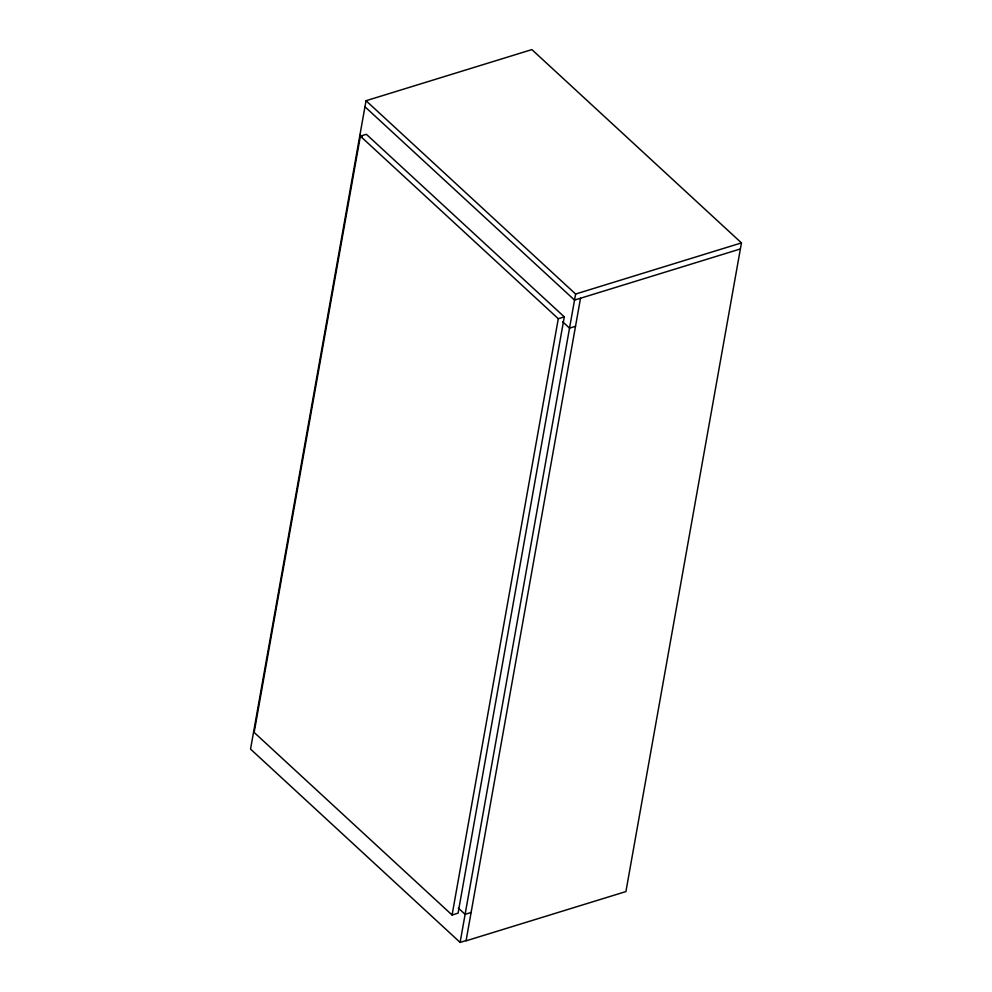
<?xml version="1.0" encoding="UTF-8"?>
<svg xmlns="http://www.w3.org/2000/svg" width="992" height="992" viewBox="0 0 992 992"><rect width="100%" height="100%" fill="white"/><g stroke="black" fill="none" stroke-linecap="round" stroke-linejoin="round"><path stroke-width="1.49" d="M580.518 298.232L466.054 940.838L625.915 891.572L741.458 242.904L531.886 49.6L366.036 100.725L250.542 749.096L460.114 942.4L466.104 940.552M360.369 136.152L254.15 732.431L452.079 915.008L458.068 913.161L564.287 316.87L366.358 134.304L360.369 136.152L558.285 318.717L452.079 915.008M460.114 942.4L575.608 294.029L366.036 100.725M575.608 294.029L741.458 242.904M740.379 248.955L574.529 300.08L364.957 106.764M558.285 318.717L564.287 316.87M575.521 326.281L569.532 328.129L562.7 321.83M471.101 912.491L465.112 914.339L458.279 908.04M359.96 134.825L362.142 136.834"/></g></svg>
